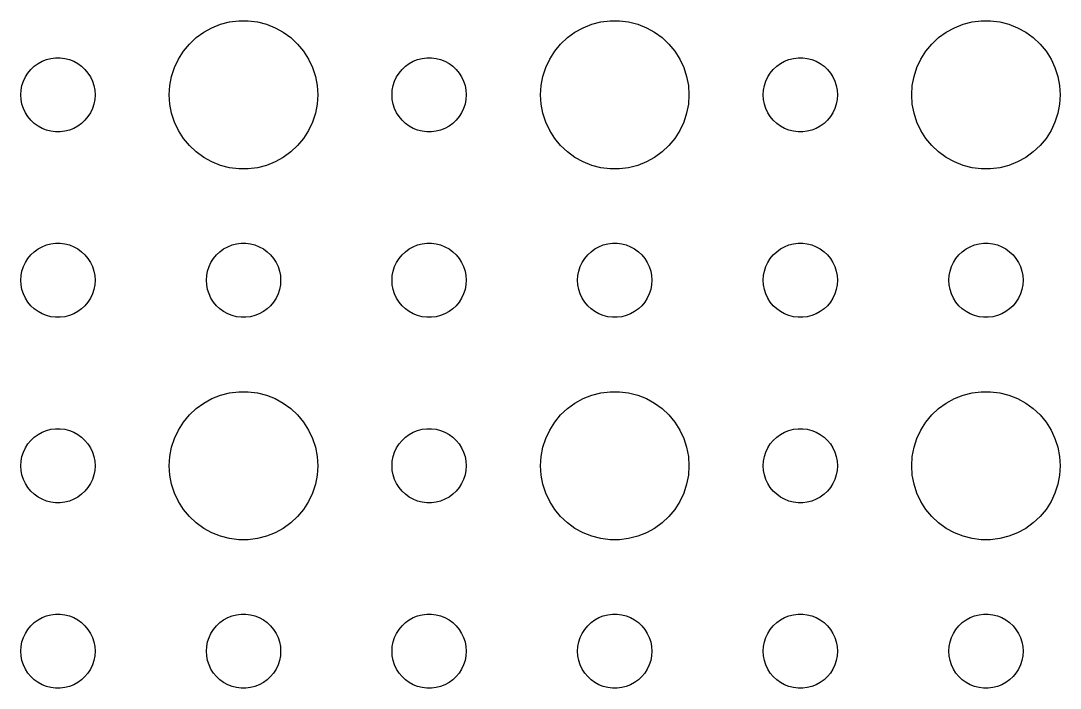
# Model space of a CAD drawing. Header units: metres. Extents: x -142 to 142, y -142 to 142.
# Drawn here: x 6 to 48, y -69 to -42.01 of the extents above; entities that cross this region are included whole.
import ezdxf

# ---------------------------------------------------------------- set-up
doc = ezdxf.new("R2010")
doc.units = ezdxf.units.M

msp = doc.modelspace()

# ---------------------------------------------------------------- linework, layer by layer
for p, q in [((13.3925, -42.467), (13.7227, -42.2855)), ((13.7227, -42.2855), (14.0729, -42.1468)), ((14.0729, -42.1468), (14.4379, -42.0531)), ((14.4379, -42.0531), (14.8116, -42.0059)), ((14.8116, -42.0059), (15.1884, -42.0059)), ((15.1884, -42.0059), (15.5621, -42.0531)), ((15.5621, -42.0531), (15.927, -42.1468)), ((15.927, -42.1468), (16.2773, -42.2855)), ((16.2773, -42.2855), (16.6075, -42.467)), ((28.3925, -42.467), (28.7227, -42.2855)), ((28.7227, -42.2855), (29.0729, -42.1468)), ((29.0729, -42.1468), (29.4379, -42.0531)), ((29.4379, -42.0531), (29.8116, -42.0059)), ((29.8116, -42.0059), (30.1884, -42.0059)), ((30.1884, -42.0059), (30.5621, -42.0531)), ((30.5621, -42.0531), (30.927, -42.1468)), ((30.927, -42.1468), (31.2773, -42.2855)), ((31.2773, -42.2855), (31.6075, -42.467)), ((43.3925, -42.467), (43.7227, -42.2855)), ((43.7227, -42.2855), (44.0729, -42.1468)), ((44.0729, -42.1468), (44.4379, -42.0531)), ((44.4379, -42.0531), (44.8116, -42.0059)), ((44.8116, -42.0059), (45.1884, -42.0059)), ((45.1884, -42.0059), (45.5621, -42.0531)), ((45.5621, -42.0531), (45.927, -42.1468)), ((45.927, -42.1468), (46.2773, -42.2855)), ((46.2773, -42.2855), (46.6075, -42.467)), ((12.8131, -42.9464), (13.0877, -42.6885)), ((13.0877, -42.6885), (13.3925, -42.467)), ((16.6075, -42.467), (16.9123, -42.6885)), ((16.9123, -42.6885), (17.1869, -42.9464)), ((27.8131, -42.9464), (28.0877, -42.6885)), ((28.0877, -42.6885), (28.3925, -42.467)), ((31.6075, -42.467), (31.9123, -42.6885)), ((31.9123, -42.6885), (32.1869, -42.9464)), ((42.8131, -42.9464), (43.0877, -42.6885)), ((43.0877, -42.6885), (43.3925, -42.467)), ((46.6075, -42.467), (46.9123, -42.6885)), ((46.9123, -42.6885), (47.1869, -42.9464)), ((12.3711, -43.5547), (12.5729, -43.2366)), ((12.5729, -43.2366), (12.8131, -42.9464)), ((17.1869, -42.9464), (17.427, -43.2366)), ((17.427, -43.2366), (17.6289, -43.5547)), ((27.3711, -43.5547), (27.5729, -43.2366)), ((27.5729, -43.2366), (27.8131, -42.9464)), ((32.1869, -42.9464), (32.427, -43.2366)), ((32.427, -43.2366), (32.6289, -43.5547)), ((42.3711, -43.5547), (42.5729, -43.2366)), ((42.5729, -43.2366), (42.8131, -42.9464)), ((47.1869, -42.9464), (47.427, -43.2366)), ((47.427, -43.2366), (47.6289, -43.5547)), ((6.69626, -43.7335), (6.86133, -43.6428)), ((6.86133, -43.6428), (7.03647, -43.5734)), ((7.03647, -43.5734), (7.21892, -43.5266)), ((7.21892, -43.5266), (7.40581, -43.503)), ((7.40581, -43.503), (7.59418, -43.503)), ((7.59418, -43.503), (7.78107, -43.5266)), ((7.78107, -43.5266), (7.96352, -43.5734)), ((7.96352, -43.5734), (8.13866, -43.6428)), ((8.13866, -43.6428), (8.30373, -43.7335)), ((12.2107, -43.8956), (12.3711, -43.5547)), ((17.6289, -43.5547), (17.7893, -43.8956)), ((21.6963, -43.7335), (21.8613, -43.6428)), ((21.8613, -43.6428), (22.0365, -43.5734)), ((22.0365, -43.5734), (22.2189, -43.5266)), ((22.2189, -43.5266), (22.4058, -43.503)), ((22.4058, -43.503), (22.5942, -43.503)), ((22.5942, -43.503), (22.7811, -43.5266)), ((22.7811, -43.5266), (22.9635, -43.5734)), ((22.9635, -43.5734), (23.1387, -43.6428)), ((23.1387, -43.6428), (23.3037, -43.7335)), ((27.2107, -43.8956), (27.3711, -43.5547)), ((32.6289, -43.5547), (32.7893, -43.8956)), ((36.6963, -43.7335), (36.8613, -43.6428)), ((36.8613, -43.6428), (37.0365, -43.5734)), ((37.0365, -43.5734), (37.2189, -43.5266)), ((37.2189, -43.5266), (37.4058, -43.503)), ((37.4058, -43.503), (37.5942, -43.503)), ((37.5942, -43.503), (37.7811, -43.5266)), ((37.7811, -43.5266), (37.9635, -43.5734)), ((37.9635, -43.5734), (38.1387, -43.6428)), ((38.1387, -43.6428), (38.3037, -43.7335)), ((42.2107, -43.8956), (42.3711, -43.5547)), ((47.6289, -43.5547), (47.7893, -43.8956)), ((6.28647, -44.1183), (6.40654, -43.9732)), ((6.40654, -43.9732), (6.54385, -43.8442)), ((6.54385, -43.8442), (6.69626, -43.7335)), ((8.30373, -43.7335), (8.45613, -43.8442)), ((8.45613, -43.8442), (8.59344, -43.9732)), ((8.59344, -43.9732), (8.71352, -44.1183)), ((12.0942, -44.2539), (12.2107, -43.8956)), ((17.7893, -43.8956), (17.9057, -44.2539)), ((21.2865, -44.1183), (21.4065, -43.9732)), ((21.4065, -43.9732), (21.5439, -43.8442)), ((21.5439, -43.8442), (21.6963, -43.7335)), ((23.3037, -43.7335), (23.4561, -43.8442)), ((23.4561, -43.8442), (23.5934, -43.9732)), ((23.5934, -43.9732), (23.7135, -44.1183)), ((27.0942, -44.2539), (27.2107, -43.8956)), ((32.7893, -43.8956), (32.9057, -44.2539)), ((36.2865, -44.1183), (36.4065, -43.9732)), ((36.4065, -43.9732), (36.5439, -43.8442)), ((36.5439, -43.8442), (36.6963, -43.7335)), ((38.3037, -43.7335), (38.4561, -43.8442)), ((38.4561, -43.8442), (38.5934, -43.9732)), ((38.5934, -43.9732), (38.7135, -44.1183)), ((42.0942, -44.2539), (42.2107, -43.8956)), ((47.7893, -43.8956), (47.9057, -44.2539)), ((6.04712, -44.627), (6.10533, -44.4478)), ((6.10533, -44.4478), (6.18553, -44.2774)), ((6.18553, -44.2774), (6.28647, -44.1183)), ((8.71352, -44.1183), (8.81445, -44.2774)), ((8.81445, -44.2774), (8.89465, -44.4478)), ((8.89465, -44.4478), (8.95287, -44.627)), ((12.0237, -44.624), (12.0942, -44.2539)), ((17.9057, -44.2539), (17.9763, -44.624)), ((21.0471, -44.627), (21.1053, -44.4478)), ((21.1053, -44.4478), (21.1855, -44.2774)), ((21.1855, -44.2774), (21.2865, -44.1183)), ((23.7135, -44.1183), (23.8145, -44.2774)), ((23.8145, -44.2774), (23.8947, -44.4478)), ((23.8947, -44.4478), (23.9529, -44.627)), ((27.0237, -44.624), (27.0942, -44.2539)), ((32.9057, -44.2539), (32.9763, -44.624)), ((36.0471, -44.627), (36.1053, -44.4478)), ((36.1053, -44.4478), (36.1855, -44.2774)), ((36.1855, -44.2774), (36.2865, -44.1183)), ((38.7135, -44.1183), (38.8145, -44.2774)), ((38.8145, -44.2774), (38.8947, -44.4478)), ((38.8947, -44.4478), (38.9529, -44.627)), ((42.0237, -44.624), (42.0942, -44.2539)), ((47.9057, -44.2539), (47.9763, -44.624)), ((6, -45), (6.01183, -44.812)), ((6.01183, -44.812), (6.04712, -44.627)), ((8.95287, -44.627), (8.98816, -44.812)), ((8.98816, -44.812), (9, -45)), ((12, -45), (12.0237, -44.624)), ((17.9763, -44.624), (18, -45)), ((21, -45), (21.0118, -44.812)), ((21.0118, -44.812), (21.0471, -44.627)), ((23.9529, -44.627), (23.9882, -44.812)), ((23.9882, -44.812), (24, -45)), ((27, -45), (27.0237, -44.624)), ((32.9763, -44.624), (33, -45)), ((36, -45), (36.0118, -44.812)), ((36.0118, -44.812), (36.0471, -44.627)), ((38.9529, -44.627), (38.9882, -44.812)), ((38.9882, -44.812), (39, -45)), ((42, -45), (42.0237, -44.624)), ((47.9763, -44.624), (48, -45)), ((6.01183, -45.188), (6, -45)), ((6.04712, -45.373), (6.01183, -45.188)), ((8.98816, -45.188), (8.95287, -45.373)), ((9, -45), (8.98816, -45.188)), ((12.0237, -45.376), (12, -45)), ((18, -45), (17.9763, -45.376)), ((21.0118, -45.188), (21, -45)), ((21.0471, -45.373), (21.0118, -45.188)), ((23.9882, -45.188), (23.9529, -45.373)), ((24, -45), (23.9882, -45.188)), ((27.0237, -45.376), (27, -45)), ((33, -45), (32.9763, -45.376)), ((36.0118, -45.188), (36, -45)), ((36.0471, -45.373), (36.0118, -45.188)), ((38.9882, -45.188), (38.9529, -45.373)), ((39, -45), (38.9882, -45.188)), ((42.0237, -45.376), (42, -45)), ((48, -45), (47.9763, -45.376)), ((6.10533, -45.5522), (6.04712, -45.373)), ((6.18553, -45.7226), (6.10533, -45.5522)), ((6.28647, -45.8817), (6.18553, -45.7226)), ((8.81445, -45.7226), (8.71352, -45.8817)), ((8.89465, -45.5522), (8.81445, -45.7226)), ((8.95287, -45.373), (8.89465, -45.5522)), ((12.0942, -45.7461), (12.0237, -45.376)), ((12.2107, -46.1044), (12.0942, -45.7461)), ((17.9057, -45.7461), (17.7893, -46.1044)), ((17.9763, -45.376), (17.9057, -45.7461)), ((21.1053, -45.5522), (21.0471, -45.373)), ((21.1855, -45.7226), (21.1053, -45.5522)), ((21.2865, -45.8817), (21.1855, -45.7226)), ((23.8145, -45.7226), (23.7135, -45.8817)), ((23.8947, -45.5522), (23.8145, -45.7226)), ((23.9529, -45.373), (23.8947, -45.5522)), ((27.0942, -45.7461), (27.0237, -45.376)), ((27.2107, -46.1044), (27.0942, -45.7461)), ((32.9057, -45.7461), (32.7893, -46.1044)), ((32.9763, -45.376), (32.9057, -45.7461)), ((36.1053, -45.5522), (36.0471, -45.373)), ((36.1855, -45.7226), (36.1053, -45.5522)), ((36.2865, -45.8817), (36.1855, -45.7226)), ((38.8145, -45.7226), (38.7135, -45.8817)), ((38.8947, -45.5522), (38.8145, -45.7226)), ((38.9529, -45.373), (38.8947, -45.5522)), ((42.0942, -45.7461), (42.0237, -45.376)), ((42.2107, -46.1044), (42.0942, -45.7461)), ((47.9057, -45.7461), (47.7893, -46.1044)), ((47.9763, -45.376), (47.9057, -45.7461)), ((6.40654, -46.0268), (6.28647, -45.8817)), ((6.54385, -46.1558), (6.40654, -46.0268)), ((6.69626, -46.2665), (6.54385, -46.1558)), ((8.45613, -46.1558), (8.30373, -46.2665)), ((8.59344, -46.0268), (8.45613, -46.1558)), ((8.71352, -45.8817), (8.59344, -46.0268)), ((12.3711, -46.4453), (12.2107, -46.1044)), ((17.7893, -46.1044), (17.6289, -46.4453)), ((21.4065, -46.0268), (21.2865, -45.8817)), ((21.5439, -46.1558), (21.4065, -46.0268)), ((21.6963, -46.2665), (21.5439, -46.1558)), ((23.4561, -46.1558), (23.3037, -46.2665)), ((23.5934, -46.0268), (23.4561, -46.1558)), ((23.7135, -45.8817), (23.5934, -46.0268)), ((27.3711, -46.4453), (27.2107, -46.1044)), ((32.7893, -46.1044), (32.6289, -46.4453)), ((36.4065, -46.0268), (36.2865, -45.8817)), ((36.5439, -46.1558), (36.4065, -46.0268)), ((36.6963, -46.2665), (36.5439, -46.1558)), ((38.4561, -46.1558), (38.3037, -46.2665)), ((38.5934, -46.0268), (38.4561, -46.1558)), ((38.7135, -45.8817), (38.5934, -46.0268)), ((42.3711, -46.4453), (42.2107, -46.1044)), ((47.7893, -46.1044), (47.6289, -46.4453)), ((6.86133, -46.3572), (6.69626, -46.2665)), ((7.03647, -46.4266), (6.86133, -46.3572)), ((7.21892, -46.4734), (7.03647, -46.4266)), ((7.40581, -46.497), (7.21892, -46.4734)), ((7.59418, -46.497), (7.40581, -46.497)), ((7.78107, -46.4734), (7.59418, -46.497)), ((7.96352, -46.4266), (7.78107, -46.4734)), ((8.13866, -46.3572), (7.96352, -46.4266)), ((8.30373, -46.2665), (8.13866, -46.3572)), ((12.5729, -46.7634), (12.3711, -46.4453)), ((17.6289, -46.4453), (17.427, -46.7634)), ((21.8613, -46.3572), (21.6963, -46.2665)), ((22.0365, -46.4266), (21.8613, -46.3572)), ((22.2189, -46.4734), (22.0365, -46.4266)), ((22.4058, -46.497), (22.2189, -46.4734)), ((22.5942, -46.497), (22.4058, -46.497)), ((22.7811, -46.4734), (22.5942, -46.497)), ((22.9635, -46.4266), (22.7811, -46.4734)), ((23.1387, -46.3572), (22.9635, -46.4266)), ((23.3037, -46.2665), (23.1387, -46.3572)), ((27.5729, -46.7634), (27.3711, -46.4453)), ((32.6289, -46.4453), (32.427, -46.7634)), ((36.8613, -46.3572), (36.6963, -46.2665)), ((37.0365, -46.4266), (36.8613, -46.3572)), ((37.2189, -46.4734), (37.0365, -46.4266)), ((37.4058, -46.497), (37.2189, -46.4734)), ((37.5942, -46.497), (37.4058, -46.497)), ((37.7811, -46.4734), (37.5942, -46.497)), ((37.9635, -46.4266), (37.7811, -46.4734)), ((38.1387, -46.3572), (37.9635, -46.4266)), ((38.3037, -46.2665), (38.1387, -46.3572)), ((42.5729, -46.7634), (42.3711, -46.4453)), ((47.6289, -46.4453), (47.427, -46.7634)), ((12.8131, -47.0536), (12.5729, -46.7634)), ((17.427, -46.7634), (17.1869, -47.0536)), ((27.8131, -47.0536), (27.5729, -46.7634)), ((32.427, -46.7634), (32.1869, -47.0536)), ((42.8131, -47.0536), (42.5729, -46.7634)), ((47.427, -46.7634), (47.1869, -47.0536)), ((13.0877, -47.3115), (12.8131, -47.0536)), ((13.3925, -47.533), (13.0877, -47.3115)), ((16.9123, -47.3115), (16.6075, -47.533)), ((17.1869, -47.0536), (16.9123, -47.3115)), ((28.0877, -47.3115), (27.8131, -47.0536)), ((28.3925, -47.533), (28.0877, -47.3115)), ((31.9123, -47.3115), (31.6075, -47.533)), ((32.1869, -47.0536), (31.9123, -47.3115)), ((43.0877, -47.3115), (42.8131, -47.0536)), ((43.3925, -47.533), (43.0877, -47.3115)), ((46.9123, -47.3115), (46.6075, -47.533)), ((47.1869, -47.0536), (46.9123, -47.3115)), ((13.7227, -47.7145), (13.3925, -47.533)), ((14.0729, -47.8532), (13.7227, -47.7145)), ((14.4379, -47.9469), (14.0729, -47.8532)), ((15.927, -47.8532), (15.5621, -47.9469)), ((16.2773, -47.7145), (15.927, -47.8532)), ((16.6075, -47.533), (16.2773, -47.7145)), ((28.7227, -47.7145), (28.3925, -47.533)), ((29.0729, -47.8532), (28.7227, -47.7145)), ((29.4379, -47.9469), (29.0729, -47.8532)), ((30.927, -47.8532), (30.5621, -47.9469)), ((31.2773, -47.7145), (30.927, -47.8532)), ((31.6075, -47.533), (31.2773, -47.7145)), ((43.7227, -47.7145), (43.3925, -47.533)), ((44.0729, -47.8532), (43.7227, -47.7145)), ((44.4379, -47.9469), (44.0729, -47.8532)), ((45.927, -47.8532), (45.5621, -47.9469)), ((46.2773, -47.7145), (45.927, -47.8532)), ((46.6075, -47.533), (46.2773, -47.7145)), ((14.8116, -47.9941), (14.4379, -47.9469)), ((15.1884, -47.9941), (14.8116, -47.9941)), ((15.5621, -47.9469), (15.1884, -47.9941)), ((29.8116, -47.9941), (29.4379, -47.9469)), ((30.1884, -47.9941), (29.8116, -47.9941)), ((30.5621, -47.9469), (30.1884, -47.9941)), ((44.8116, -47.9941), (44.4379, -47.9469)), ((45.1884, -47.9941), (44.8116, -47.9941)), ((45.5621, -47.9469), (45.1884, -47.9941)), ((6.54385, -51.3442), (6.69626, -51.2335)), ((6.69626, -51.2335), (6.86133, -51.1428)), ((6.86133, -51.1428), (7.03647, -51.0734)), ((7.03647, -51.0734), (7.21892, -51.0266)), ((7.21892, -51.0266), (7.40581, -51.003)), ((7.40581, -51.003), (7.59418, -51.003)), ((7.59418, -51.003), (7.78107, -51.0266)), ((7.78107, -51.0266), (7.96352, -51.0734)), ((7.96352, -51.0734), (8.13866, -51.1428)), ((8.13866, -51.1428), (8.30373, -51.2335)), ((8.30373, -51.2335), (8.45613, -51.3442)), ((14.0439, -51.3442), (14.1963, -51.2335)), ((14.1963, -51.2335), (14.3613, -51.1428)), ((14.3613, -51.1428), (14.5365, -51.0734)), ((14.5365, -51.0734), (14.7189, -51.0266)), ((14.7189, -51.0266), (14.9058, -51.003)), ((14.9058, -51.003), (15.0942, -51.003)), ((15.0942, -51.003), (15.2811, -51.0266)), ((15.2811, -51.0266), (15.4635, -51.0734)), ((15.4635, -51.0734), (15.6387, -51.1428)), ((15.6387, -51.1428), (15.8037, -51.2335)), ((15.8037, -51.2335), (15.9561, -51.3442)), ((21.5439, -51.3442), (21.6963, -51.2335)), ((21.6963, -51.2335), (21.8613, -51.1428)), ((21.8613, -51.1428), (22.0365, -51.0734)), ((22.0365, -51.0734), (22.2189, -51.0266)), ((22.2189, -51.0266), (22.4058, -51.003)), ((22.4058, -51.003), (22.5942, -51.003)), ((22.5942, -51.003), (22.7811, -51.0266)), ((22.7811, -51.0266), (22.9635, -51.0734)), ((22.9635, -51.0734), (23.1387, -51.1428)), ((23.1387, -51.1428), (23.3037, -51.2335)), ((23.3037, -51.2335), (23.4561, -51.3442)), ((29.0439, -51.3442), (29.1963, -51.2335)), ((29.1963, -51.2335), (29.3613, -51.1428)), ((29.3613, -51.1428), (29.5365, -51.0734)), ((29.5365, -51.0734), (29.7189, -51.0266)), ((29.7189, -51.0266), (29.9058, -51.003)), ((29.9058, -51.003), (30.0942, -51.003)), ((30.0942, -51.003), (30.2811, -51.0266)), ((30.2811, -51.0266), (30.4635, -51.0734)), ((30.4635, -51.0734), (30.6387, -51.1428)), ((30.6387, -51.1428), (30.8037, -51.2335)), ((30.8037, -51.2335), (30.9561, -51.3442)), ((36.5439, -51.3442), (36.6963, -51.2335)), ((36.6963, -51.2335), (36.8613, -51.1428)), ((36.8613, -51.1428), (37.0365, -51.0734)), ((37.0365, -51.0734), (37.2189, -51.0266)), ((37.2189, -51.0266), (37.4058, -51.003)), ((37.4058, -51.003), (37.5942, -51.003)), ((37.5942, -51.003), (37.7811, -51.0266)), ((37.7811, -51.0266), (37.9635, -51.0734)), ((37.9635, -51.0734), (38.1387, -51.1428)), ((38.1387, -51.1428), (38.3037, -51.2335)), ((38.3037, -51.2335), (38.4561, -51.3442)), ((44.0439, -51.3442), (44.1963, -51.2335)), ((44.1963, -51.2335), (44.3613, -51.1428)), ((44.3613, -51.1428), (44.5365, -51.0734)), ((44.5365, -51.0734), (44.7189, -51.0266)), ((44.7189, -51.0266), (44.9058, -51.003)), ((44.9058, -51.003), (45.0942, -51.003)), ((45.0942, -51.003), (45.2811, -51.0266)), ((45.2811, -51.0266), (45.4635, -51.0734)), ((45.4635, -51.0734), (45.6387, -51.1428)), ((45.6387, -51.1428), (45.8037, -51.2335)), ((45.8037, -51.2335), (45.9561, -51.3442)), ((6.18553, -51.7774), (6.28647, -51.6183)), ((6.28647, -51.6183), (6.40654, -51.4732)), ((6.40654, -51.4732), (6.54385, -51.3442)), ((8.45613, -51.3442), (8.59344, -51.4732)), ((8.59344, -51.4732), (8.71352, -51.6183)), ((8.71352, -51.6183), (8.81445, -51.7774)), ((13.6855, -51.7774), (13.7865, -51.6183)), ((13.7865, -51.6183), (13.9065, -51.4732)), ((13.9065, -51.4732), (14.0439, -51.3442)), ((15.9561, -51.3442), (16.0934, -51.4732)), ((16.0934, -51.4732), (16.2135, -51.6183)), ((16.2135, -51.6183), (16.3145, -51.7774)), ((21.1855, -51.7774), (21.2865, -51.6183)), ((21.2865, -51.6183), (21.4065, -51.4732)), ((21.4065, -51.4732), (21.5439, -51.3442)), ((23.4561, -51.3442), (23.5934, -51.4732)), ((23.5934, -51.4732), (23.7135, -51.6183)), ((23.7135, -51.6183), (23.8145, -51.7774)), ((28.6855, -51.7774), (28.7865, -51.6183)), ((28.7865, -51.6183), (28.9065, -51.4732)), ((28.9065, -51.4732), (29.0439, -51.3442)), ((30.9561, -51.3442), (31.0934, -51.4732)), ((31.0934, -51.4732), (31.2135, -51.6183)), ((31.2135, -51.6183), (31.3145, -51.7774)), ((36.1855, -51.7774), (36.2865, -51.6183)), ((36.2865, -51.6183), (36.4065, -51.4732)), ((36.4065, -51.4732), (36.5439, -51.3442)), ((38.4561, -51.3442), (38.5934, -51.4732)), ((38.5934, -51.4732), (38.7135, -51.6183)), ((38.7135, -51.6183), (38.8145, -51.7774)), ((43.6855, -51.7774), (43.7865, -51.6183)), ((43.7865, -51.6183), (43.9065, -51.4732)), ((43.9065, -51.4732), (44.0439, -51.3442)), ((45.9561, -51.3442), (46.0934, -51.4732)), ((46.0934, -51.4732), (46.2135, -51.6183)), ((46.2135, -51.6183), (46.3145, -51.7774)), ((6.04712, -52.127), (6.10533, -51.9478)), ((6.10533, -51.9478), (6.18553, -51.7774)), ((8.81445, -51.7774), (8.89465, -51.9478)), ((8.89465, -51.9478), (8.95287, -52.127)), ((13.5471, -52.127), (13.6053, -51.9478)), ((13.6053, -51.9478), (13.6855, -51.7774)), ((16.3145, -51.7774), (16.3947, -51.9478)), ((16.3947, -51.9478), (16.4529, -52.127)), ((21.0471, -52.127), (21.1053, -51.9478)), ((21.1053, -51.9478), (21.1855, -51.7774)), ((23.8145, -51.7774), (23.8947, -51.9478)), ((23.8947, -51.9478), (23.9529, -52.127)), ((28.5471, -52.127), (28.6053, -51.9478)), ((28.6053, -51.9478), (28.6855, -51.7774)), ((31.3145, -51.7774), (31.3947, -51.9478)), ((31.3947, -51.9478), (31.4529, -52.127)), ((36.0471, -52.127), (36.1053, -51.9478)), ((36.1053, -51.9478), (36.1855, -51.7774)), ((38.8145, -51.7774), (38.8947, -51.9478)), ((38.8947, -51.9478), (38.9529, -52.127)), ((43.5471, -52.127), (43.6053, -51.9478)), ((43.6053, -51.9478), (43.6855, -51.7774)), ((46.3145, -51.7774), (46.3947, -51.9478)), ((46.3947, -51.9478), (46.4529, -52.127)), ((6, -52.5), (6.01183, -52.312)), ((6.01183, -52.688), (6, -52.5)), ((6.01183, -52.312), (6.04712, -52.127)), ((8.95287, -52.127), (8.98816, -52.312)), ((8.98816, -52.312), (9, -52.5)), ((9, -52.5), (8.98816, -52.688)), ((13.5, -52.5), (13.5118, -52.312)), ((13.5118, -52.688), (13.5, -52.5)), ((13.5118, -52.312), (13.5471, -52.127)), ((16.4529, -52.127), (16.4882, -52.312)), ((16.4882, -52.312), (16.5, -52.5)), ((16.5, -52.5), (16.4882, -52.688)), ((21, -52.5), (21.0118, -52.312)), ((21.0118, -52.688), (21, -52.5)), ((21.0118, -52.312), (21.0471, -52.127)), ((23.9529, -52.127), (23.9882, -52.312)), ((23.9882, -52.312), (24, -52.5)), ((24, -52.5), (23.9882, -52.688)), ((28.5, -52.5), (28.5118, -52.312)), ((28.5118, -52.688), (28.5, -52.5)), ((28.5118, -52.312), (28.5471, -52.127)), ((31.4529, -52.127), (31.4882, -52.312)), ((31.4882, -52.312), (31.5, -52.5)), ((31.5, -52.5), (31.4882, -52.688)), ((36, -52.5), (36.0118, -52.312)), ((36.0118, -52.688), (36, -52.5)), ((36.0118, -52.312), (36.0471, -52.127)), ((38.9529, -52.127), (38.9882, -52.312)), ((38.9882, -52.312), (39, -52.5)), ((39, -52.5), (38.9882, -52.688)), ((43.5, -52.5), (43.5118, -52.312)), ((43.5118, -52.688), (43.5, -52.5)), ((43.5118, -52.312), (43.5471, -52.127)), ((46.4529, -52.127), (46.4882, -52.312)), ((46.4882, -52.312), (46.5, -52.5)), ((46.5, -52.5), (46.4882, -52.688)), ((6.04712, -52.873), (6.01183, -52.688)), ((6.10533, -53.0522), (6.04712, -52.873)), ((8.95287, -52.873), (8.89465, -53.0522)), ((8.98816, -52.688), (8.95287, -52.873)), ((13.5471, -52.873), (13.5118, -52.688)), ((13.6053, -53.0522), (13.5471, -52.873)), ((16.4529, -52.873), (16.3947, -53.0522)), ((16.4882, -52.688), (16.4529, -52.873)), ((21.0471, -52.873), (21.0118, -52.688)), ((21.1053, -53.0522), (21.0471, -52.873)), ((23.9529, -52.873), (23.8947, -53.0522)), ((23.9882, -52.688), (23.9529, -52.873)), ((28.5471, -52.873), (28.5118, -52.688)), ((28.6053, -53.0522), (28.5471, -52.873)), ((31.4529, -52.873), (31.3947, -53.0522)), ((31.4882, -52.688), (31.4529, -52.873)), ((36.0471, -52.873), (36.0118, -52.688)), ((36.1053, -53.0522), (36.0471, -52.873)), ((38.9529, -52.873), (38.8947, -53.0522)), ((38.9882, -52.688), (38.9529, -52.873)), ((43.5471, -52.873), (43.5118, -52.688)), ((43.6053, -53.0522), (43.5471, -52.873)), ((46.4529, -52.873), (46.3947, -53.0522)), ((46.4882, -52.688), (46.4529, -52.873)), ((6.18553, -53.2226), (6.10533, -53.0522)), ((6.28647, -53.3817), (6.18553, -53.2226)), ((8.81445, -53.2226), (8.71352, -53.3817)), ((8.89465, -53.0522), (8.81445, -53.2226)), ((13.6855, -53.2226), (13.6053, -53.0522)), ((13.7865, -53.3817), (13.6855, -53.2226)), ((16.3145, -53.2226), (16.2135, -53.3817)), ((16.3947, -53.0522), (16.3145, -53.2226)), ((21.1855, -53.2226), (21.1053, -53.0522)), ((21.2865, -53.3817), (21.1855, -53.2226)), ((23.8145, -53.2226), (23.7135, -53.3817)), ((23.8947, -53.0522), (23.8145, -53.2226)), ((28.6855, -53.2226), (28.6053, -53.0522)), ((28.7865, -53.3817), (28.6855, -53.2226)), ((31.3145, -53.2226), (31.2135, -53.3817)), ((31.3947, -53.0522), (31.3145, -53.2226)), ((36.1855, -53.2226), (36.1053, -53.0522)), ((36.2865, -53.3817), (36.1855, -53.2226)), ((38.8145, -53.2226), (38.7135, -53.3817)), ((38.8947, -53.0522), (38.8145, -53.2226)), ((43.6855, -53.2226), (43.6053, -53.0522)), ((43.7865, -53.3817), (43.6855, -53.2226)), ((46.3145, -53.2226), (46.2135, -53.3817)), ((46.3947, -53.0522), (46.3145, -53.2226)), ((6.40654, -53.5268), (6.28647, -53.3817)), ((6.54385, -53.6558), (6.40654, -53.5268)), ((6.69626, -53.7665), (6.54385, -53.6558)), ((8.45613, -53.6558), (8.30373, -53.7665)), ((8.59344, -53.5268), (8.45613, -53.6558)), ((8.71352, -53.3817), (8.59344, -53.5268)), ((13.9065, -53.5268), (13.7865, -53.3817)), ((14.0439, -53.6558), (13.9065, -53.5268)), ((14.1963, -53.7665), (14.0439, -53.6558)), ((15.9561, -53.6558), (15.8037, -53.7665)), ((16.0934, -53.5268), (15.9561, -53.6558)), ((16.2135, -53.3817), (16.0934, -53.5268)), ((21.4065, -53.5268), (21.2865, -53.3817)), ((21.5439, -53.6558), (21.4065, -53.5268)), ((21.6963, -53.7665), (21.5439, -53.6558)), ((23.4561, -53.6558), (23.3037, -53.7665)), ((23.5934, -53.5268), (23.4561, -53.6558)), ((23.7135, -53.3817), (23.5934, -53.5268)), ((28.9065, -53.5268), (28.7865, -53.3817)), ((29.0439, -53.6558), (28.9065, -53.5268)), ((29.1963, -53.7665), (29.0439, -53.6558)), ((30.9561, -53.6558), (30.8037, -53.7665)), ((31.0934, -53.5268), (30.9561, -53.6558)), ((31.2135, -53.3817), (31.0934, -53.5268)), ((36.4065, -53.5268), (36.2865, -53.3817)), ((36.5439, -53.6558), (36.4065, -53.5268)), ((36.6963, -53.7665), (36.5439, -53.6558)), ((38.4561, -53.6558), (38.3037, -53.7665)), ((38.5934, -53.5268), (38.4561, -53.6558)), ((38.7135, -53.3817), (38.5934, -53.5268)), ((43.9065, -53.5268), (43.7865, -53.3817)), ((44.0439, -53.6558), (43.9065, -53.5268)), ((44.1963, -53.7665), (44.0439, -53.6558)), ((45.9561, -53.6558), (45.8037, -53.7665)), ((46.0934, -53.5268), (45.9561, -53.6558)), ((46.2135, -53.3817), (46.0934, -53.5268)), ((6.86133, -53.8572), (6.69626, -53.7665)), ((7.03647, -53.9266), (6.86133, -53.8572)), ((7.21892, -53.9734), (7.03647, -53.9266)), ((7.40581, -53.997), (7.21892, -53.9734)), ((7.59418, -53.997), (7.40581, -53.997)), ((7.78107, -53.9734), (7.59418, -53.997)), ((7.96352, -53.9266), (7.78107, -53.9734)), ((8.13866, -53.8572), (7.96352, -53.9266)), ((8.30373, -53.7665), (8.13866, -53.8572)), ((14.3613, -53.8572), (14.1963, -53.7665)), ((14.5365, -53.9266), (14.3613, -53.8572)), ((14.7189, -53.9734), (14.5365, -53.9266)), ((14.9058, -53.997), (14.7189, -53.9734)), ((15.0942, -53.997), (14.9058, -53.997)), ((15.2811, -53.9734), (15.0942, -53.997)), ((15.4635, -53.9266), (15.2811, -53.9734)), ((15.6387, -53.8572), (15.4635, -53.9266)), ((15.8037, -53.7665), (15.6387, -53.8572)), ((21.8613, -53.8572), (21.6963, -53.7665)), ((22.0365, -53.9266), (21.8613, -53.8572)), ((22.2189, -53.9734), (22.0365, -53.9266)), ((22.4058, -53.997), (22.2189, -53.9734)), ((22.5942, -53.997), (22.4058, -53.997)), ((22.7811, -53.9734), (22.5942, -53.997)), ((22.9635, -53.9266), (22.7811, -53.9734)), ((23.1387, -53.8572), (22.9635, -53.9266)), ((23.3037, -53.7665), (23.1387, -53.8572)), ((29.3613, -53.8572), (29.1963, -53.7665)), ((29.5365, -53.9266), (29.3613, -53.8572)), ((29.7189, -53.9734), (29.5365, -53.9266)), ((29.9058, -53.997), (29.7189, -53.9734)), ((30.0942, -53.997), (29.9058, -53.997)), ((30.2811, -53.9734), (30.0942, -53.997)), ((30.4635, -53.9266), (30.2811, -53.9734)), ((30.6387, -53.8572), (30.4635, -53.9266)), ((30.8037, -53.7665), (30.6387, -53.8572)), ((36.8613, -53.8572), (36.6963, -53.7665)), ((37.0365, -53.9266), (36.8613, -53.8572)), ((37.2189, -53.9734), (37.0365, -53.9266)), ((37.4058, -53.997), (37.2189, -53.9734)), ((37.5942, -53.997), (37.4058, -53.997)), ((37.7811, -53.9734), (37.5942, -53.997)), ((37.9635, -53.9266), (37.7811, -53.9734)), ((38.1387, -53.8572), (37.9635, -53.9266)), ((38.3037, -53.7665), (38.1387, -53.8572)), ((44.3613, -53.8572), (44.1963, -53.7665)), ((44.5365, -53.9266), (44.3613, -53.8572)), ((44.7189, -53.9734), (44.5365, -53.9266)), ((44.9058, -53.997), (44.7189, -53.9734)), ((45.0942, -53.997), (44.9058, -53.997)), ((45.2811, -53.9734), (45.0942, -53.997)), ((45.4635, -53.9266), (45.2811, -53.9734)), ((45.6387, -53.8572), (45.4635, -53.9266)), ((45.8037, -53.7665), (45.6387, -53.8572)), ((14.0729, -57.1468), (14.4379, -57.0531)), ((14.4379, -57.0531), (14.8116, -57.0059)), ((14.8116, -57.0059), (15.1884, -57.0059)), ((15.1884, -57.0059), (15.5621, -57.0531)), ((15.5621, -57.0531), (15.927, -57.1468)), ((29.0729, -57.1468), (29.4379, -57.0531)), ((29.4379, -57.0531), (29.8116, -57.0059)), ((29.8116, -57.0059), (30.1884, -57.0059)), ((30.1884, -57.0059), (30.5621, -57.0531)), ((30.5621, -57.0531), (30.927, -57.1468)), ((44.0729, -57.1468), (44.4379, -57.0531)), ((44.4379, -57.0531), (44.8116, -57.0059)), ((44.8116, -57.0059), (45.1884, -57.0059)), ((45.1884, -57.0059), (45.5621, -57.0531)), ((45.5621, -57.0531), (45.927, -57.1468)), ((13.0877, -57.6885), (13.3925, -57.467)), ((13.3925, -57.467), (13.7227, -57.2855)), ((13.7227, -57.2855), (14.0729, -57.1468)), ((15.927, -57.1468), (16.2773, -57.2855)), ((16.2773, -57.2855), (16.6075, -57.467)), ((16.6075, -57.467), (16.9123, -57.6885)), ((28.0877, -57.6885), (28.3925, -57.467)), ((28.3925, -57.467), (28.7227, -57.2855)), ((28.7227, -57.2855), (29.0729, -57.1468)), ((30.927, -57.1468), (31.2773, -57.2855)), ((31.2773, -57.2855), (31.6075, -57.467)), ((31.6075, -57.467), (31.9123, -57.6885)), ((43.0877, -57.6885), (43.3925, -57.467)), ((43.3925, -57.467), (43.7227, -57.2855)), ((43.7227, -57.2855), (44.0729, -57.1468)), ((45.927, -57.1468), (46.2773, -57.2855)), ((46.2773, -57.2855), (46.6075, -57.467)), ((46.6075, -57.467), (46.9123, -57.6885)), ((12.5729, -58.2366), (12.8131, -57.9464)), ((12.8131, -57.9464), (13.0877, -57.6885)), ((16.9123, -57.6885), (17.1869, -57.9464)), ((17.1869, -57.9464), (17.427, -58.2366)), ((27.5729, -58.2366), (27.8131, -57.9464)), ((27.8131, -57.9464), (28.0877, -57.6885)), ((31.9123, -57.6885), (32.1869, -57.9464)), ((32.1869, -57.9464), (32.427, -58.2366)), ((42.5729, -58.2366), (42.8131, -57.9464)), ((42.8131, -57.9464), (43.0877, -57.6885)), ((46.9123, -57.6885), (47.1869, -57.9464)), ((47.1869, -57.9464), (47.427, -58.2366)), ((12.3711, -58.5547), (12.5729, -58.2366)), ((17.427, -58.2366), (17.6289, -58.5547)), ((27.3711, -58.5547), (27.5729, -58.2366)), ((32.427, -58.2366), (32.6289, -58.5547)), ((42.3711, -58.5547), (42.5729, -58.2366)), ((47.427, -58.2366), (47.6289, -58.5547)), ((6.54385, -58.8442), (6.69626, -58.7335)), ((6.69626, -58.7335), (6.86133, -58.6428)), ((6.86133, -58.6428), (7.03647, -58.5734)), ((7.03647, -58.5734), (7.21892, -58.5266)), ((7.21892, -58.5266), (7.40581, -58.503)), ((7.40581, -58.503), (7.59418, -58.503)), ((7.59418, -58.503), (7.78107, -58.5266)), ((7.78107, -58.5266), (7.96352, -58.5734)), ((7.96352, -58.5734), (8.13866, -58.6428)), ((8.13866, -58.6428), (8.30373, -58.7335)), ((8.30373, -58.7335), (8.45613, -58.8442)), ((12.2107, -58.8956), (12.3711, -58.5547)), ((17.6289, -58.5547), (17.7893, -58.8956)), ((21.5439, -58.8442), (21.6963, -58.7335)), ((21.6963, -58.7335), (21.8613, -58.6428)), ((21.8613, -58.6428), (22.0365, -58.5734)), ((22.0365, -58.5734), (22.2189, -58.5266)), ((22.2189, -58.5266), (22.4058, -58.503)), ((22.4058, -58.503), (22.5942, -58.503)), ((22.5942, -58.503), (22.7811, -58.5266)), ((22.7811, -58.5266), (22.9635, -58.5734)), ((22.9635, -58.5734), (23.1387, -58.6428)), ((23.1387, -58.6428), (23.3037, -58.7335)), ((23.3037, -58.7335), (23.4561, -58.8442)), ((27.2107, -58.8956), (27.3711, -58.5547)), ((32.6289, -58.5547), (32.7893, -58.8956)), ((36.5439, -58.8442), (36.6963, -58.7335)), ((36.6963, -58.7335), (36.8613, -58.6428)), ((36.8613, -58.6428), (37.0365, -58.5734)), ((37.0365, -58.5734), (37.2189, -58.5266)), ((37.2189, -58.5266), (37.4058, -58.503)), ((37.4058, -58.503), (37.5942, -58.503)), ((37.5942, -58.503), (37.7811, -58.5266)), ((37.7811, -58.5266), (37.9635, -58.5734)), ((37.9635, -58.5734), (38.1387, -58.6428)), ((38.1387, -58.6428), (38.3037, -58.7335)), ((38.3037, -58.7335), (38.4561, -58.8442)), ((42.2107, -58.8956), (42.3711, -58.5547)), ((47.6289, -58.5547), (47.7893, -58.8956)), ((6.18553, -59.2774), (6.28647, -59.1183)), ((6.28647, -59.1183), (6.40654, -58.9732)), ((6.40654, -58.9732), (6.54385, -58.8442)), ((8.45613, -58.8442), (8.59344, -58.9732)), ((8.59344, -58.9732), (8.71352, -59.1183)), ((8.71352, -59.1183), (8.81445, -59.2774)), ((12.0942, -59.2539), (12.2107, -58.8956)), ((17.7893, -58.8956), (17.9057, -59.2539)), ((21.1855, -59.2774), (21.2865, -59.1183)), ((21.2865, -59.1183), (21.4065, -58.9732)), ((21.4065, -58.9732), (21.5439, -58.8442)), ((23.4561, -58.8442), (23.5934, -58.9732)), ((23.5934, -58.9732), (23.7135, -59.1183)), ((23.7135, -59.1183), (23.8145, -59.2774)), ((27.0942, -59.2539), (27.2107, -58.8956)), ((32.7893, -58.8956), (32.9057, -59.2539)), ((36.1855, -59.2774), (36.2865, -59.1183)), ((36.2865, -59.1183), (36.4065, -58.9732)), ((36.4065, -58.9732), (36.5439, -58.8442)), ((38.4561, -58.8442), (38.5934, -58.9732)), ((38.5934, -58.9732), (38.7135, -59.1183)), ((38.7135, -59.1183), (38.8145, -59.2774)), ((42.0942, -59.2539), (42.2107, -58.8956)), ((47.7893, -58.8956), (47.9057, -59.2539)), ((6.01183, -59.812), (6.04712, -59.627)), ((6.04712, -59.627), (6.10533, -59.4478)), ((6.10533, -59.4478), (6.18553, -59.2774)), ((8.81445, -59.2774), (8.89465, -59.4478)), ((8.89465, -59.4478), (8.95287, -59.627)), ((8.95287, -59.627), (8.98816, -59.812)), ((12, -60), (12.0237, -59.624)), ((12.0237, -59.624), (12.0942, -59.2539)), ((17.9057, -59.2539), (17.9763, -59.624)), ((17.9763, -59.624), (18, -60)), ((21.0118, -59.812), (21.0471, -59.627)), ((21.0471, -59.627), (21.1053, -59.4478)), ((21.1053, -59.4478), (21.1855, -59.2774)), ((23.8145, -59.2774), (23.8947, -59.4478)), ((23.8947, -59.4478), (23.9529, -59.627)), ((23.9529, -59.627), (23.9882, -59.812)), ((27, -60), (27.0237, -59.624)), ((27.0237, -59.624), (27.0942, -59.2539)), ((32.9057, -59.2539), (32.9763, -59.624)), ((32.9763, -59.624), (33, -60)), ((36.0118, -59.812), (36.0471, -59.627)), ((36.0471, -59.627), (36.1053, -59.4478)), ((36.1053, -59.4478), (36.1855, -59.2774)), ((38.8145, -59.2774), (38.8947, -59.4478)), ((38.8947, -59.4478), (38.9529, -59.627)), ((38.9529, -59.627), (38.9882, -59.812)), ((42, -60), (42.0237, -59.624)), ((42.0237, -59.624), (42.0942, -59.2539)), ((47.9057, -59.2539), (47.9763, -59.624)), ((47.9763, -59.624), (48, -60)), ((6, -60), (6.01183, -59.812)), ((6.01183, -60.188), (6, -60)), ((8.98816, -59.812), (9, -60)), ((9, -60), (8.98816, -60.188)), ((12.0237, -60.376), (12, -60)), ((18, -60), (17.9763, -60.376)), ((21, -60), (21.0118, -59.812)), ((21.0118, -60.188), (21, -60)), ((23.9882, -59.812), (24, -60)), ((24, -60), (23.9882, -60.188)), ((27.0237, -60.376), (27, -60)), ((33, -60), (32.9763, -60.376)), ((36, -60), (36.0118, -59.812)), ((36.0118, -60.188), (36, -60)), ((38.9882, -59.812), (39, -60)), ((39, -60), (38.9882, -60.188)), ((42.0237, -60.376), (42, -60)), ((48, -60), (47.9763, -60.376)), ((6.04712, -60.373), (6.01183, -60.188)), ((6.10533, -60.5522), (6.04712, -60.373)), ((8.95287, -60.373), (8.89465, -60.5522)), ((8.98816, -60.188), (8.95287, -60.373)), ((12.0942, -60.7461), (12.0237, -60.376)), ((17.9763, -60.376), (17.9057, -60.7461)), ((21.0471, -60.373), (21.0118, -60.188)), ((21.1053, -60.5522), (21.0471, -60.373)), ((23.9529, -60.373), (23.8947, -60.5522)), ((23.9882, -60.188), (23.9529, -60.373)), ((27.0942, -60.7461), (27.0237, -60.376)), ((32.9763, -60.376), (32.9057, -60.7461)), ((36.0471, -60.373), (36.0118, -60.188)), ((36.1053, -60.5522), (36.0471, -60.373)), ((38.9529, -60.373), (38.8947, -60.5522)), ((38.9882, -60.188), (38.9529, -60.373)), ((42.0942, -60.7461), (42.0237, -60.376)), ((47.9763, -60.376), (47.9057, -60.7461)), ((6.18553, -60.7226), (6.10533, -60.5522)), ((6.28647, -60.8817), (6.18553, -60.7226)), ((6.40654, -61.0268), (6.28647, -60.8817)), ((8.71352, -60.8817), (8.59344, -61.0268)), ((8.81445, -60.7226), (8.71352, -60.8817)), ((8.89465, -60.5522), (8.81445, -60.7226)), ((12.2107, -61.1044), (12.0942, -60.7461)), ((17.9057, -60.7461), (17.7893, -61.1044)), ((21.1855, -60.7226), (21.1053, -60.5522)), ((21.2865, -60.8817), (21.1855, -60.7226)), ((21.4065, -61.0268), (21.2865, -60.8817)), ((23.7135, -60.8817), (23.5934, -61.0268)), ((23.8145, -60.7226), (23.7135, -60.8817)), ((23.8947, -60.5522), (23.8145, -60.7226)), ((27.2107, -61.1044), (27.0942, -60.7461)), ((32.9057, -60.7461), (32.7893, -61.1044)), ((36.1855, -60.7226), (36.1053, -60.5522)), ((36.2865, -60.8817), (36.1855, -60.7226)), ((36.4065, -61.0268), (36.2865, -60.8817)), ((38.7135, -60.8817), (38.5934, -61.0268)), ((38.8145, -60.7226), (38.7135, -60.8817)), ((38.8947, -60.5522), (38.8145, -60.7226)), ((42.2107, -61.1044), (42.0942, -60.7461)), ((47.9057, -60.7461), (47.7893, -61.1044)), ((6.54385, -61.1558), (6.40654, -61.0268)), ((6.69626, -61.2665), (6.54385, -61.1558)), ((6.86133, -61.3572), (6.69626, -61.2665)), ((8.30373, -61.2665), (8.13866, -61.3572)), ((8.45613, -61.1558), (8.30373, -61.2665)), ((8.59344, -61.0268), (8.45613, -61.1558)), ((12.3711, -61.4453), (12.2107, -61.1044)), ((17.7893, -61.1044), (17.6289, -61.4453)), ((21.5439, -61.1558), (21.4065, -61.0268)), ((21.6963, -61.2665), (21.5439, -61.1558)), ((21.8613, -61.3572), (21.6963, -61.2665)), ((23.3037, -61.2665), (23.1387, -61.3572)), ((23.4561, -61.1558), (23.3037, -61.2665)), ((23.5934, -61.0268), (23.4561, -61.1558)), ((27.3711, -61.4453), (27.2107, -61.1044)), ((32.7893, -61.1044), (32.6289, -61.4453)), ((36.5439, -61.1558), (36.4065, -61.0268)), ((36.6963, -61.2665), (36.5439, -61.1558)), ((36.8613, -61.3572), (36.6963, -61.2665)), ((38.3037, -61.2665), (38.1387, -61.3572)), ((38.4561, -61.1558), (38.3037, -61.2665)), ((38.5934, -61.0268), (38.4561, -61.1558)), ((42.3711, -61.4453), (42.2107, -61.1044)), ((47.7893, -61.1044), (47.6289, -61.4453)), ((7.03647, -61.4266), (6.86133, -61.3572)), ((7.21892, -61.4734), (7.03647, -61.4266)), ((7.40581, -61.497), (7.21892, -61.4734)), ((7.59418, -61.497), (7.40581, -61.497)), ((7.78107, -61.4734), (7.59418, -61.497)), ((7.96352, -61.4266), (7.78107, -61.4734)), ((8.13866, -61.3572), (7.96352, -61.4266)), ((12.5729, -61.7634), (12.3711, -61.4453)), ((17.6289, -61.4453), (17.427, -61.7634)), ((22.0365, -61.4266), (21.8613, -61.3572)), ((22.2189, -61.4734), (22.0365, -61.4266)), ((22.4058, -61.497), (22.2189, -61.4734)), ((22.5942, -61.497), (22.4058, -61.497)), ((22.7811, -61.4734), (22.5942, -61.497)), ((22.9635, -61.4266), (22.7811, -61.4734)), ((23.1387, -61.3572), (22.9635, -61.4266)), ((27.5729, -61.7634), (27.3711, -61.4453)), ((32.6289, -61.4453), (32.427, -61.7634)), ((37.0365, -61.4266), (36.8613, -61.3572)), ((37.2189, -61.4734), (37.0365, -61.4266)), ((37.4058, -61.497), (37.2189, -61.4734)), ((37.5942, -61.497), (37.4058, -61.497)), ((37.7811, -61.4734), (37.5942, -61.497)), ((37.9635, -61.4266), (37.7811, -61.4734)), ((38.1387, -61.3572), (37.9635, -61.4266)), ((42.5729, -61.7634), (42.3711, -61.4453)), ((47.6289, -61.4453), (47.427, -61.7634)), ((12.8131, -62.0536), (12.5729, -61.7634)), ((13.0877, -62.3115), (12.8131, -62.0536)), ((17.1869, -62.0536), (16.9123, -62.3115)), ((17.427, -61.7634), (17.1869, -62.0536)), ((27.8131, -62.0536), (27.5729, -61.7634)), ((28.0877, -62.3115), (27.8131, -62.0536)), ((32.1869, -62.0536), (31.9123, -62.3115)), ((32.427, -61.7634), (32.1869, -62.0536)), ((42.8131, -62.0536), (42.5729, -61.7634)), ((43.0877, -62.3115), (42.8131, -62.0536)), ((47.1869, -62.0536), (46.9123, -62.3115)), ((47.427, -61.7634), (47.1869, -62.0536)), ((13.3925, -62.533), (13.0877, -62.3115)), ((13.7227, -62.7145), (13.3925, -62.533)), ((16.6075, -62.533), (16.2773, -62.7145)), ((16.9123, -62.3115), (16.6075, -62.533)), ((28.3925, -62.533), (28.0877, -62.3115)), ((28.7227, -62.7145), (28.3925, -62.533)), ((31.6075, -62.533), (31.2773, -62.7145)), ((31.9123, -62.3115), (31.6075, -62.533)), ((43.3925, -62.533), (43.0877, -62.3115)), ((43.7227, -62.7145), (43.3925, -62.533)), ((46.6075, -62.533), (46.2773, -62.7145)), ((46.9123, -62.3115), (46.6075, -62.533)), ((14.0729, -62.8532), (13.7227, -62.7145)), ((14.4379, -62.9469), (14.0729, -62.8532)), ((14.8116, -62.9941), (14.4379, -62.9469)), ((15.1884, -62.9941), (14.8116, -62.9941)), ((15.5621, -62.9469), (15.1884, -62.9941)), ((15.927, -62.8532), (15.5621, -62.9469)), ((16.2773, -62.7145), (15.927, -62.8532)), ((29.0729, -62.8532), (28.7227, -62.7145)), ((29.4379, -62.9469), (29.0729, -62.8532)), ((29.8116, -62.9941), (29.4379, -62.9469)), ((30.1884, -62.9941), (29.8116, -62.9941)), ((30.5621, -62.9469), (30.1884, -62.9941)), ((30.927, -62.8532), (30.5621, -62.9469)), ((31.2773, -62.7145), (30.927, -62.8532)), ((44.0729, -62.8532), (43.7227, -62.7145)), ((44.4379, -62.9469), (44.0729, -62.8532)), ((44.8116, -62.9941), (44.4379, -62.9469)), ((45.1884, -62.9941), (44.8116, -62.9941)), ((45.5621, -62.9469), (45.1884, -62.9941)), ((45.927, -62.8532), (45.5621, -62.9469)), ((46.2773, -62.7145), (45.927, -62.8532)), ((6.40654, -66.4732), (6.54385, -66.3442)), ((6.54385, -66.3442), (6.69626, -66.2335)), ((6.69626, -66.2335), (6.86133, -66.1428)), ((6.86133, -66.1428), (7.03647, -66.0734)), ((7.03647, -66.0734), (7.21892, -66.0266)), ((7.21892, -66.0266), (7.40581, -66.003)), ((7.40581, -66.003), (7.59418, -66.003)), ((7.59418, -66.003), (7.78107, -66.0266)), ((7.78107, -66.0266), (7.96352, -66.0734)), ((7.96352, -66.0734), (8.13866, -66.1428)), ((8.13866, -66.1428), (8.30373, -66.2335)), ((8.30373, -66.2335), (8.45613, -66.3442)), ((8.45613, -66.3442), (8.59344, -66.4732)), ((13.9065, -66.4732), (14.0439, -66.3442)), ((14.0439, -66.3442), (14.1963, -66.2335)), ((14.1963, -66.2335), (14.3613, -66.1428)), ((14.3613, -66.1428), (14.5365, -66.0734)), ((14.5365, -66.0734), (14.7189, -66.0266)), ((14.7189, -66.0266), (14.9058, -66.003)), ((14.9058, -66.003), (15.0942, -66.003)), ((15.0942, -66.003), (15.2811, -66.0266)), ((15.2811, -66.0266), (15.4635, -66.0734)), ((15.4635, -66.0734), (15.6387, -66.1428)), ((15.6387, -66.1428), (15.8037, -66.2335)), ((15.8037, -66.2335), (15.9561, -66.3442)), ((15.9561, -66.3442), (16.0934, -66.4732)), ((21.4065, -66.4732), (21.5439, -66.3442)), ((21.5439, -66.3442), (21.6963, -66.2335)), ((21.6963, -66.2335), (21.8613, -66.1428)), ((21.8613, -66.1428), (22.0365, -66.0734)), ((22.0365, -66.0734), (22.2189, -66.0266)), ((22.2189, -66.0266), (22.4058, -66.003)), ((22.4058, -66.003), (22.5942, -66.003)), ((22.5942, -66.003), (22.7811, -66.0266)), ((22.7811, -66.0266), (22.9635, -66.0734)), ((22.9635, -66.0734), (23.1387, -66.1428)), ((23.1387, -66.1428), (23.3037, -66.2335)), ((23.3037, -66.2335), (23.4561, -66.3442)), ((23.4561, -66.3442), (23.5934, -66.4732)), ((28.9065, -66.4732), (29.0439, -66.3442)), ((29.0439, -66.3442), (29.1963, -66.2335)), ((29.1963, -66.2335), (29.3613, -66.1428)), ((29.3613, -66.1428), (29.5365, -66.0734)), ((29.5365, -66.0734), (29.7189, -66.0266)), ((29.7189, -66.0266), (29.9058, -66.003)), ((29.9058, -66.003), (30.0942, -66.003)), ((30.0942, -66.003), (30.2811, -66.0266)), ((30.2811, -66.0266), (30.4635, -66.0734)), ((30.4635, -66.0734), (30.6387, -66.1428)), ((30.6387, -66.1428), (30.8037, -66.2335)), ((30.8037, -66.2335), (30.9561, -66.3442)), ((30.9561, -66.3442), (31.0934, -66.4732)), ((36.4065, -66.4732), (36.5439, -66.3442)), ((36.5439, -66.3442), (36.6963, -66.2335)), ((36.6963, -66.2335), (36.8613, -66.1428)), ((36.8613, -66.1428), (37.0365, -66.0734)), ((37.0365, -66.0734), (37.2189, -66.0266)), ((37.2189, -66.0266), (37.4058, -66.003)), ((37.4058, -66.003), (37.5942, -66.003)), ((37.5942, -66.003), (37.7811, -66.0266)), ((37.7811, -66.0266), (37.9635, -66.0734)), ((37.9635, -66.0734), (38.1387, -66.1428)), ((38.1387, -66.1428), (38.3037, -66.2335)), ((38.3037, -66.2335), (38.4561, -66.3442)), ((38.4561, -66.3442), (38.5934, -66.4732)), ((43.9065, -66.4732), (44.0439, -66.3442)), ((44.0439, -66.3442), (44.1963, -66.2335)), ((44.1963, -66.2335), (44.3613, -66.1428)), ((44.3613, -66.1428), (44.5365, -66.0734)), ((44.5365, -66.0734), (44.7189, -66.0266)), ((44.7189, -66.0266), (44.9058, -66.003)), ((44.9058, -66.003), (45.0942, -66.003)), ((45.0942, -66.003), (45.2811, -66.0266)), ((45.2811, -66.0266), (45.4635, -66.0734)), ((45.4635, -66.0734), (45.6387, -66.1428)), ((45.6387, -66.1428), (45.8037, -66.2335)), ((45.8037, -66.2335), (45.9561, -66.3442)), ((45.9561, -66.3442), (46.0934, -66.4732)), ((6.10533, -66.9478), (6.18553, -66.7774)), ((6.18553, -66.7774), (6.28647, -66.6183)), ((6.28647, -66.6183), (6.40654, -66.4732)), ((8.59344, -66.4732), (8.71352, -66.6183)), ((8.71352, -66.6183), (8.81445, -66.7774)), ((8.81445, -66.7774), (8.89465, -66.9478)), ((13.6053, -66.9478), (13.6855, -66.7774)), ((13.6855, -66.7774), (13.7865, -66.6183)), ((13.7865, -66.6183), (13.9065, -66.4732)), ((16.0934, -66.4732), (16.2135, -66.6183)), ((16.2135, -66.6183), (16.3145, -66.7774)), ((16.3145, -66.7774), (16.3947, -66.9478)), ((21.1053, -66.9478), (21.1855, -66.7774)), ((21.1855, -66.7774), (21.2865, -66.6183)), ((21.2865, -66.6183), (21.4065, -66.4732)), ((23.5934, -66.4732), (23.7135, -66.6183)), ((23.7135, -66.6183), (23.8145, -66.7774)), ((23.8145, -66.7774), (23.8947, -66.9478)), ((28.6053, -66.9478), (28.6855, -66.7774)), ((28.6855, -66.7774), (28.7865, -66.6183)), ((28.7865, -66.6183), (28.9065, -66.4732)), ((31.0934, -66.4732), (31.2135, -66.6183)), ((31.2135, -66.6183), (31.3145, -66.7774)), ((31.3145, -66.7774), (31.3947, -66.9478)), ((36.1053, -66.9478), (36.1855, -66.7774)), ((36.1855, -66.7774), (36.2865, -66.6183)), ((36.2865, -66.6183), (36.4065, -66.4732)), ((38.5934, -66.4732), (38.7135, -66.6183)), ((38.7135, -66.6183), (38.8145, -66.7774)), ((38.8145, -66.7774), (38.8947, -66.9478)), ((43.6053, -66.9478), (43.6855, -66.7774)), ((43.6855, -66.7774), (43.7865, -66.6183)), ((43.7865, -66.6183), (43.9065, -66.4732)), ((46.0934, -66.4732), (46.2135, -66.6183)), ((46.2135, -66.6183), (46.3145, -66.7774)), ((46.3145, -66.7774), (46.3947, -66.9478)), ((6.01183, -67.312), (6.04712, -67.127)), ((6.04712, -67.127), (6.10533, -66.9478)), ((8.89465, -66.9478), (8.95287, -67.127)), ((8.95287, -67.127), (8.98816, -67.312)), ((13.5118, -67.312), (13.5471, -67.127)), ((13.5471, -67.127), (13.6053, -66.9478)), ((16.3947, -66.9478), (16.4529, -67.127)), ((16.4529, -67.127), (16.4882, -67.312)), ((21.0118, -67.312), (21.0471, -67.127)), ((21.0471, -67.127), (21.1053, -66.9478)), ((23.8947, -66.9478), (23.9529, -67.127)), ((23.9529, -67.127), (23.9882, -67.312)), ((28.5118, -67.312), (28.5471, -67.127)), ((28.5471, -67.127), (28.6053, -66.9478)), ((31.3947, -66.9478), (31.4529, -67.127)), ((31.4529, -67.127), (31.4882, -67.312)), ((36.0118, -67.312), (36.0471, -67.127)), ((36.0471, -67.127), (36.1053, -66.9478)), ((38.8947, -66.9478), (38.9529, -67.127)), ((38.9529, -67.127), (38.9882, -67.312)), ((43.5118, -67.312), (43.5471, -67.127)), ((43.5471, -67.127), (43.6053, -66.9478)), ((46.3947, -66.9478), (46.4529, -67.127)), ((46.4529, -67.127), (46.4882, -67.312)), ((6, -67.5), (6.01183, -67.312)), ((6.01183, -67.688), (6, -67.5)), ((8.98816, -67.312), (9, -67.5)), ((9, -67.5), (8.98816, -67.688)), ((13.5, -67.5), (13.5118, -67.312)), ((13.5118, -67.688), (13.5, -67.5)), ((16.4882, -67.312), (16.5, -67.5)), ((16.5, -67.5), (16.4882, -67.688)), ((21, -67.5), (21.0118, -67.312)), ((21.0118, -67.688), (21, -67.5)), ((23.9882, -67.312), (24, -67.5)), ((24, -67.5), (23.9882, -67.688)), ((28.5, -67.5), (28.5118, -67.312)), ((28.5118, -67.688), (28.5, -67.5)), ((31.4882, -67.312), (31.5, -67.5)), ((31.5, -67.5), (31.4882, -67.688)), ((36, -67.5), (36.0118, -67.312)), ((36.0118, -67.688), (36, -67.5)), ((38.9882, -67.312), (39, -67.5)), ((39, -67.5), (38.9882, -67.688)), ((43.5, -67.5), (43.5118, -67.312)), ((43.5118, -67.688), (43.5, -67.5)), ((46.4882, -67.312), (46.5, -67.5)), ((46.5, -67.5), (46.4882, -67.688)), ((6.04712, -67.873), (6.01183, -67.688)), ((6.10533, -68.0522), (6.04712, -67.873)), ((8.95287, -67.873), (8.89465, -68.0522)), ((8.98816, -67.688), (8.95287, -67.873)), ((13.5471, -67.873), (13.5118, -67.688)), ((13.6053, -68.0522), (13.5471, -67.873)), ((16.4529, -67.873), (16.3947, -68.0522)), ((16.4882, -67.688), (16.4529, -67.873)), ((21.0471, -67.873), (21.0118, -67.688)), ((21.1053, -68.0522), (21.0471, -67.873)), ((23.9529, -67.873), (23.8947, -68.0522)), ((23.9882, -67.688), (23.9529, -67.873)), ((28.5471, -67.873), (28.5118, -67.688)), ((28.6053, -68.0522), (28.5471, -67.873)), ((31.4529, -67.873), (31.3947, -68.0522)), ((31.4882, -67.688), (31.4529, -67.873)), ((36.0471, -67.873), (36.0118, -67.688)), ((36.1053, -68.0522), (36.0471, -67.873)), ((38.9529, -67.873), (38.8947, -68.0522)), ((38.9882, -67.688), (38.9529, -67.873)), ((43.5471, -67.873), (43.5118, -67.688)), ((43.6053, -68.0522), (43.5471, -67.873)), ((46.4529, -67.873), (46.3947, -68.0522)), ((46.4882, -67.688), (46.4529, -67.873)), ((6.18553, -68.2226), (6.10533, -68.0522)), ((6.28647, -68.3817), (6.18553, -68.2226)), ((6.40654, -68.5268), (6.28647, -68.3817)), ((8.71352, -68.3817), (8.59344, -68.5268)), ((8.81445, -68.2226), (8.71352, -68.3817)), ((8.89465, -68.0522), (8.81445, -68.2226)), ((13.6855, -68.2226), (13.6053, -68.0522)), ((13.7865, -68.3817), (13.6855, -68.2226)), ((13.9065, -68.5268), (13.7865, -68.3817)), ((16.2135, -68.3817), (16.0934, -68.5268)), ((16.3145, -68.2226), (16.2135, -68.3817)), ((16.3947, -68.0522), (16.3145, -68.2226)), ((21.1855, -68.2226), (21.1053, -68.0522)), ((21.2865, -68.3817), (21.1855, -68.2226)), ((21.4065, -68.5268), (21.2865, -68.3817)), ((23.7135, -68.3817), (23.5934, -68.5268)), ((23.8145, -68.2226), (23.7135, -68.3817)), ((23.8947, -68.0522), (23.8145, -68.2226)), ((28.6855, -68.2226), (28.6053, -68.0522)), ((28.7865, -68.3817), (28.6855, -68.2226)), ((28.9065, -68.5268), (28.7865, -68.3817)), ((31.2135, -68.3817), (31.0934, -68.5268)), ((31.3145, -68.2226), (31.2135, -68.3817)), ((31.3947, -68.0522), (31.3145, -68.2226)), ((36.1855, -68.2226), (36.1053, -68.0522)), ((36.2865, -68.3817), (36.1855, -68.2226)), ((36.4065, -68.5268), (36.2865, -68.3817)), ((38.7135, -68.3817), (38.5934, -68.5268)), ((38.8145, -68.2226), (38.7135, -68.3817)), ((38.8947, -68.0522), (38.8145, -68.2226)), ((43.6855, -68.2226), (43.6053, -68.0522)), ((43.7865, -68.3817), (43.6855, -68.2226)), ((43.9065, -68.5268), (43.7865, -68.3817)), ((46.2135, -68.3817), (46.0934, -68.5268)), ((46.3145, -68.2226), (46.2135, -68.3817)), ((46.3947, -68.0522), (46.3145, -68.2226)), ((6.54385, -68.6558), (6.40654, -68.5268)), ((6.69626, -68.7665), (6.54385, -68.6558)), ((6.86133, -68.8572), (6.69626, -68.7665)), ((7.03647, -68.9266), (6.86133, -68.8572)), ((8.13866, -68.8572), (7.96352, -68.9266)), ((8.30373, -68.7665), (8.13866, -68.8572)), ((8.45613, -68.6558), (8.30373, -68.7665)), ((8.59344, -68.5268), (8.45613, -68.6558)), ((14.0439, -68.6558), (13.9065, -68.5268)), ((14.1963, -68.7665), (14.0439, -68.6558)), ((14.3613, -68.8572), (14.1963, -68.7665)), ((14.5365, -68.9266), (14.3613, -68.8572)), ((15.6387, -68.8572), (15.4635, -68.9266)), ((15.8037, -68.7665), (15.6387, -68.8572)), ((15.9561, -68.6558), (15.8037, -68.7665)), ((16.0934, -68.5268), (15.9561, -68.6558)), ((21.5439, -68.6558), (21.4065, -68.5268)), ((21.6963, -68.7665), (21.5439, -68.6558)), ((21.8613, -68.8572), (21.6963, -68.7665)), ((22.0365, -68.9266), (21.8613, -68.8572)), ((23.1387, -68.8572), (22.9635, -68.9266)), ((23.3037, -68.7665), (23.1387, -68.8572)), ((23.4561, -68.6558), (23.3037, -68.7665)), ((23.5934, -68.5268), (23.4561, -68.6558)), ((29.0439, -68.6558), (28.9065, -68.5268)), ((29.1963, -68.7665), (29.0439, -68.6558)), ((29.3613, -68.8572), (29.1963, -68.7665)), ((29.5365, -68.9266), (29.3613, -68.8572)), ((30.6387, -68.8572), (30.4635, -68.9266)), ((30.8037, -68.7665), (30.6387, -68.8572)), ((30.9561, -68.6558), (30.8037, -68.7665)), ((31.0934, -68.5268), (30.9561, -68.6558)), ((36.5439, -68.6558), (36.4065, -68.5268)), ((36.6963, -68.7665), (36.5439, -68.6558)), ((36.8613, -68.8572), (36.6963, -68.7665)), ((37.0365, -68.9266), (36.8613, -68.8572)), ((38.1387, -68.8572), (37.9635, -68.9266)), ((38.3037, -68.7665), (38.1387, -68.8572)), ((38.4561, -68.6558), (38.3037, -68.7665)), ((38.5934, -68.5268), (38.4561, -68.6558)), ((44.0439, -68.6558), (43.9065, -68.5268)), ((44.1963, -68.7665), (44.0439, -68.6558)), ((44.3613, -68.8572), (44.1963, -68.7665)), ((44.5365, -68.9266), (44.3613, -68.8572)), ((45.6387, -68.8572), (45.4635, -68.9266)), ((45.8037, -68.7665), (45.6387, -68.8572)), ((45.9561, -68.6558), (45.8037, -68.7665)), ((46.0934, -68.5268), (45.9561, -68.6558)), ((7.21892, -68.9734), (7.03647, -68.9266)), ((7.40581, -68.997), (7.21892, -68.9734)), ((7.59418, -68.997), (7.40581, -68.997)), ((7.78107, -68.9734), (7.59418, -68.997)), ((7.96352, -68.9266), (7.78107, -68.9734)), ((14.7189, -68.9734), (14.5365, -68.9266)), ((14.9058, -68.997), (14.7189, -68.9734)), ((15.0942, -68.997), (14.9058, -68.997)), ((15.2811, -68.9734), (15.0942, -68.997)), ((15.4635, -68.9266), (15.2811, -68.9734)), ((22.2189, -68.9734), (22.0365, -68.9266)), ((22.4058, -68.997), (22.2189, -68.9734)), ((22.5942, -68.997), (22.4058, -68.997)), ((22.7811, -68.9734), (22.5942, -68.997)), ((22.9635, -68.9266), (22.7811, -68.9734)), ((29.7189, -68.9734), (29.5365, -68.9266)), ((29.9058, -68.997), (29.7189, -68.9734)), ((30.0942, -68.997), (29.9058, -68.997)), ((30.2811, -68.9734), (30.0942, -68.997)), ((30.4635, -68.9266), (30.2811, -68.9734)), ((37.2189, -68.9734), (37.0365, -68.9266)), ((37.4058, -68.997), (37.2189, -68.9734)), ((37.5942, -68.997), (37.4058, -68.997)), ((37.7811, -68.9734), (37.5942, -68.997)), ((37.9635, -68.9266), (37.7811, -68.9734)), ((44.7189, -68.9734), (44.5365, -68.9266)), ((44.9058, -68.997), (44.7189, -68.9734)), ((45.0942, -68.997), (44.9058, -68.997)), ((45.2811, -68.9734), (45.0942, -68.997)), ((45.4635, -68.9266), (45.2811, -68.9734))]:
    msp.add_line(p, q)

doc.saveas('drawing.dxf')
